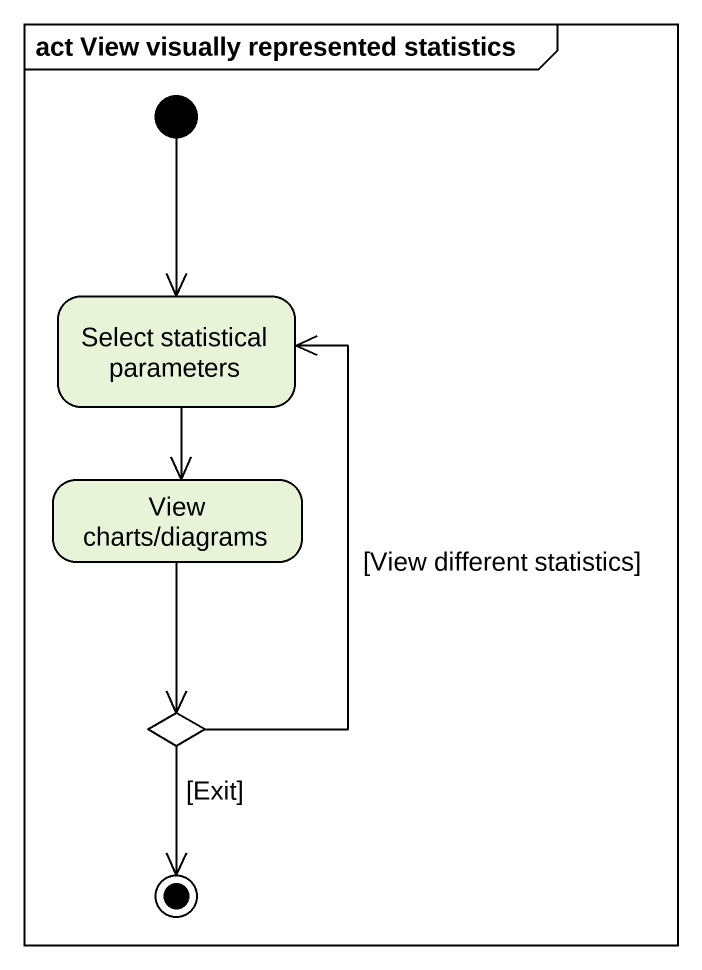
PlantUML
@startuml
mainframe act View visually represented statistics
hide empty description
state "Select statistical parameters" as Select_statistical
state "View charts/diagrams" as View_charts_diagrams
state choice1 <<choice>>
[*] --> Select_statistical
Select_statistical --> View_charts_diagrams
View_charts_diagrams --> choice1
choice1 -up-> Select_statistical : [View different statistics]
choice1 --> [*] : [Exit]
@enduml
